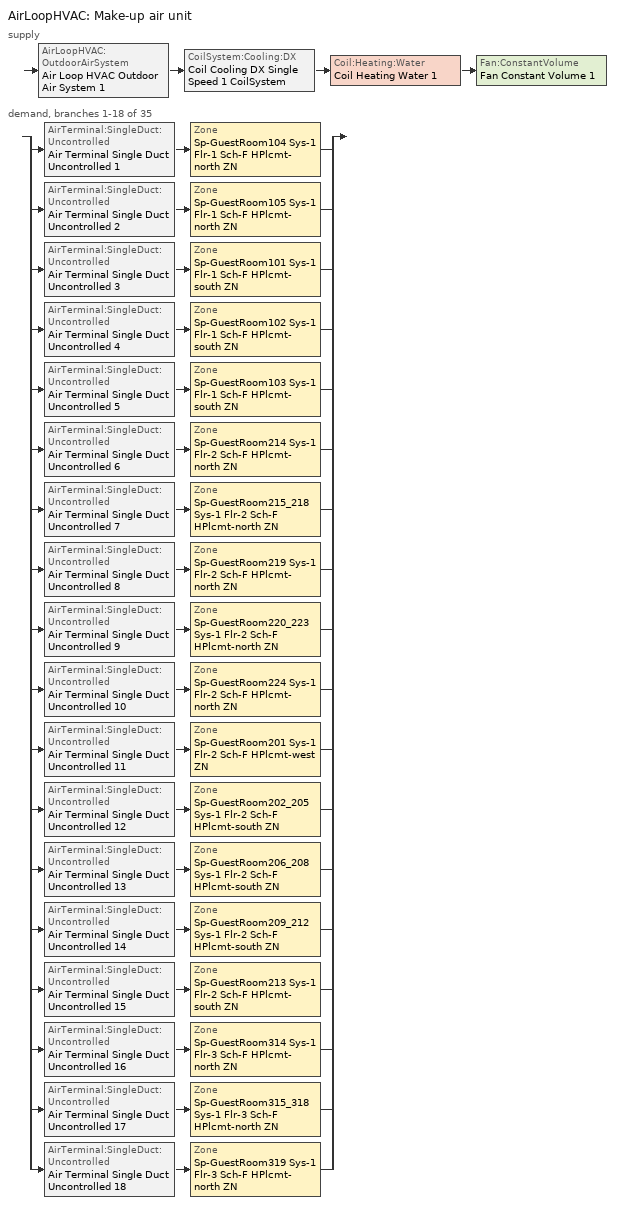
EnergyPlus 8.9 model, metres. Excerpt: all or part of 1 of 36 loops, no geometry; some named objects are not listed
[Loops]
AirLoopHVAC 'Make-up air unit'
 supply: AirLoopHVAC:OutdoorAirSystem 'Air Loop HVAC Outdoor Air System 1' > CoilSystem:Cooling:DX 'Coil Cooling DX Single Speed 1 CoilSystem' > Coil:Heating:Water 'Coil Heating Water 1' > Fan:ConstantVolume 'Fan Constant Volume 1'
 demand, branches 1-18 of 35: split
  | AirTerminal:SingleDuct:Uncontrolled 'Air Terminal Single Duct Uncontrolled 1' > Zone 'Sp-GuestRoom104 Sys-1 Flr-1 Sch-F HPlcmt-north ZN'
  | AirTerminal:SingleDuct:Uncontrolled 'Air Terminal Single Duct Uncontrolled 2' > Zone 'Sp-GuestRoom105 Sys-1 Flr-1 Sch-F HPlcmt-north ZN'
  | AirTerminal:SingleDuct:Uncontrolled 'Air Terminal Single Duct Uncontrolled 3' > Zone 'Sp-GuestRoom101 Sys-1 Flr-1 Sch-F HPlcmt-south ZN'
  | AirTerminal:SingleDuct:Uncontrolled 'Air Terminal Single Duct Uncontrolled 4' > Zone 'Sp-GuestRoom102 Sys-1 Flr-1 Sch-F HPlcmt-south ZN'
  | AirTerminal:SingleDuct:Uncontrolled 'Air Terminal Single Duct Uncontrolled 5' > Zone 'Sp-GuestRoom103 Sys-1 Flr-1 Sch-F HPlcmt-south ZN'
  | AirTerminal:SingleDuct:Uncontrolled 'Air Terminal Single Duct Uncontrolled 6' > Zone 'Sp-GuestRoom214 Sys-1 Flr-2 Sch-F HPlcmt-north ZN'
  | AirTerminal:SingleDuct:Uncontrolled 'Air Terminal Single Duct Uncontrolled 7' > Zone 'Sp-GuestRoom215_218 Sys-1 Flr-2 Sch-F HPlcmt-north ZN'
  | AirTerminal:SingleDuct:Uncontrolled 'Air Terminal Single Duct Uncontrolled 8' > Zone 'Sp-GuestRoom219 Sys-1 Flr-2 Sch-F HPlcmt-north ZN'
  | AirTerminal:SingleDuct:Uncontrolled 'Air Terminal Single Duct Uncontrolled 9' > Zone 'Sp-GuestRoom220_223 Sys-1 Flr-2 Sch-F HPlcmt-north ZN'
  | AirTerminal:SingleDuct:Uncontrolled 'Air Terminal Single Duct Uncontrolled 10' > Zone 'Sp-GuestRoom224 Sys-1 Flr-2 Sch-F HPlcmt-north ZN'
  | AirTerminal:SingleDuct:Uncontrolled 'Air Terminal Single Duct Uncontrolled 11' > Zone 'Sp-GuestRoom201 Sys-1 Flr-2 Sch-F HPlcmt-west ZN'
  | AirTerminal:SingleDuct:Uncontrolled 'Air Terminal Single Duct Uncontrolled 12' > Zone 'Sp-GuestRoom202_205 Sys-1 Flr-2 Sch-F HPlcmt-south ZN'
  | AirTerminal:SingleDuct:Uncontrolled 'Air Terminal Single Duct Uncontrolled 13' > Zone 'Sp-GuestRoom206_208 Sys-1 Flr-2 Sch-F HPlcmt-south ZN'
  | AirTerminal:SingleDuct:Uncontrolled 'Air Terminal Single Duct Uncontrolled 14' > Zone 'Sp-GuestRoom209_212 Sys-1 Flr-2 Sch-F HPlcmt-south ZN'
  | AirTerminal:SingleDuct:Uncontrolled 'Air Terminal Single Duct Uncontrolled 15' > Zone 'Sp-GuestRoom213 Sys-1 Flr-2 Sch-F HPlcmt-south ZN'
  | AirTerminal:SingleDuct:Uncontrolled 'Air Terminal Single Duct Uncontrolled 16' > Zone 'Sp-GuestRoom314 Sys-1 Flr-3 Sch-F HPlcmt-north ZN'
  | AirTerminal:SingleDuct:Uncontrolled 'Air Terminal Single Duct Uncontrolled 17' > Zone 'Sp-GuestRoom315_318 Sys-1 Flr-3 Sch-F HPlcmt-north ZN'
  | AirTerminal:SingleDuct:Uncontrolled 'Air Terminal Single Duct Uncontrolled 18' > Zone 'Sp-GuestRoom319 Sys-1 Flr-3 Sch-F HPlcmt-north ZN'
[ZoneControl:Thermostat] Control Object Type 1=ThermostatSetpoint:DualSetpoint
Name | Zone or ZoneList | Control Type Schedule | Control Name 1
Sp-GuestRoom101 Sys-1 Flr-1 Sch-F HPlcmt-south ZN Thermostat | Sp-GuestRoom101 Sys-1 Flr-1 Sch-F HPlcmt-south ZN | Sp-GuestRoom101 Sys-1 Flr-1 Sch-F HPlcmt-south ZN Thermostat Schedule | Space Function Guest room Thermostat 38
Sp-GuestRoom102 Sys-1 Flr-1 Sch-F HPlcmt-south ZN Thermostat | Sp-GuestRoom102 Sys-1 Flr-1 Sch-F HPlcmt-south ZN | Sp-GuestRoom102 Sys-1 Flr-1 Sch-F HPlcmt-south ZN Thermostat Schedule | Space Function Guest room Thermostat 39
Sp-GuestRoom103 Sys-1 Flr-1 Sch-F HPlcmt-south ZN Thermostat | Sp-GuestRoom103 Sys-1 Flr-1 Sch-F HPlcmt-south ZN | Sp-GuestRoom103 Sys-1 Flr-1 Sch-F HPlcmt-south ZN Thermostat Schedule | Space Function Guest room Thermostat 40
Sp-GuestRoom104 Sys-1 Flr-1 Sch-F HPlcmt-north ZN Thermostat | Sp-GuestRoom104 Sys-1 Flr-1 Sch-F HPlcmt-north ZN | Sp-GuestRoom104 Sys-1 Flr-1 Sch-F HPlcmt-north ZN Thermostat Schedule | Space Function Guest room Thermostat 36
Sp-GuestRoom105 Sys-1 Flr-1 Sch-F HPlcmt-north ZN Thermostat | Sp-GuestRoom105 Sys-1 Flr-1 Sch-F HPlcmt-north ZN | Sp-GuestRoom105 Sys-1 Flr-1 Sch-F HPlcmt-north ZN Thermostat Schedule | Space Function Guest room Thermostat 37
Sp-GuestRoom201 Sys-1 Flr-2 Sch-F HPlcmt-west ZN Thermostat | Sp-GuestRoom201 Sys-1 Flr-2 Sch-F HPlcmt-west ZN | Sp-GuestRoom201 Sys-1 Flr-2 Sch-F HPlcmt-west ZN Thermostat Schedule | Space Function Guest room Thermostat 46
Sp-GuestRoom202_205 Sys-1 Flr-2 Sch-F HPlcmt-south ZN Thermostat | Sp-GuestRoom202_205 Sys-1 Flr-2 Sch-F HPlcmt-south ZN | Sp-GuestRoom202_205 Sys-1 Flr-2 Sch-F HPlcmt-south ZN Thermostat Schedule | Space Function Guest room Thermostat 47
Sp-GuestRoom206_208 Sys-1 Flr-2 Sch-F HPlcmt-south ZN Thermostat | Sp-GuestRoom206_208 Sys-1 Flr-2 Sch-F HPlcmt-south ZN | Sp-GuestRoom206_208 Sys-1 Flr-2 Sch-F HPlcmt-south ZN Thermostat Schedule | Space Function Guest room Thermostat 48
Sp-GuestRoom209_212 Sys-1 Flr-2 Sch-F HPlcmt-south ZN Thermostat | Sp-GuestRoom209_212 Sys-1 Flr-2 Sch-F HPlcmt-south ZN | Sp-GuestRoom209_212 Sys-1 Flr-2 Sch-F HPlcmt-south ZN Thermostat Schedule | Space Function Guest room Thermostat 49
Sp-GuestRoom213 Sys-1 Flr-2 Sch-F HPlcmt-south ZN Thermostat | Sp-GuestRoom213 Sys-1 Flr-2 Sch-F HPlcmt-south ZN | Sp-GuestRoom213 Sys-1 Flr-2 Sch-F HPlcmt-south ZN Thermostat Schedule | Space Function Guest room Thermostat 50
Sp-GuestRoom214 Sys-1 Flr-2 Sch-F HPlcmt-north ZN Thermostat | Sp-GuestRoom214 Sys-1 Flr-2 Sch-F HPlcmt-north ZN | Sp-GuestRoom214 Sys-1 Flr-2 Sch-F HPlcmt-north ZN Thermostat Schedule | Space Function Guest room Thermostat 41
Sp-GuestRoom215_218 Sys-1 Flr-2 Sch-F HPlcmt-north ZN Thermostat | Sp-GuestRoom215_218 Sys-1 Flr-2 Sch-F HPlcmt-north ZN | Sp-GuestRoom215_218 Sys-1 Flr-2 Sch-F HPlcmt-north ZN Thermostat Schedule | Space Function Guest room Thermostat 42
Sp-GuestRoom219 Sys-1 Flr-2 Sch-F HPlcmt-north ZN Thermostat | Sp-GuestRoom219 Sys-1 Flr-2 Sch-F HPlcmt-north ZN | Sp-GuestRoom219 Sys-1 Flr-2 Sch-F HPlcmt-north ZN Thermostat Schedule | Space Function Guest room Thermostat 43
Sp-GuestRoom220_223 Sys-1 Flr-2 Sch-F HPlcmt-north ZN Thermostat | Sp-GuestRoom220_223 Sys-1 Flr-2 Sch-F HPlcmt-north ZN | Sp-GuestRoom220_223 Sys-1 Flr-2 Sch-F HPlcmt-north ZN Thermostat Schedule | Space Function Guest room Thermostat 44
Sp-GuestRoom224 Sys-1 Flr-2 Sch-F HPlcmt-north ZN Thermostat | Sp-GuestRoom224 Sys-1 Flr-2 Sch-F HPlcmt-north ZN | Sp-GuestRoom224 Sys-1 Flr-2 Sch-F HPlcmt-north ZN Thermostat Schedule | Space Function Guest room Thermostat 45
Sp-GuestRoom314 Sys-1 Flr-3 Sch-F HPlcmt-north ZN Thermostat | Sp-GuestRoom314 Sys-1 Flr-3 Sch-F HPlcmt-north ZN | Sp-GuestRoom314 Sys-1 Flr-3 Sch-F HPlcmt-north ZN Thermostat Schedule | Space Function Guest room Thermostat 51
Sp-GuestRoom315_318 Sys-1 Flr-3 Sch-F HPlcmt-north ZN Thermostat | Sp-GuestRoom315_318 Sys-1 Flr-3 Sch-F HPlcmt-north ZN | Sp-GuestRoom315_318 Sys-1 Flr-3 Sch-F HPlcmt-north ZN Thermostat Schedule | Space Function Guest room Thermostat 52
Sp-GuestRoom319 Sys-1 Flr-3 Sch-F HPlcmt-north ZN Thermostat | Sp-GuestRoom319 Sys-1 Flr-3 Sch-F HPlcmt-north ZN | Sp-GuestRoom319 Sys-1 Flr-3 Sch-F HPlcmt-north ZN Thermostat Schedule | Space Function Guest room Thermostat 53
[ThermostatSetpoint:DualSetpoint] Heating Setpoint Temperature Schedule=NECB-F-Thermostat Setpoint-Heating; Cooling Setpoint Temperature Schedule=NECB-F-Thermostat Setpoint-Cooling
Space Function Guest room Thermostat 38; Space Function Guest room Thermostat 39; Space Function Guest room Thermostat 40; Space Function Guest room Thermostat 36; Space Function Guest room Thermostat 37; Space Function Guest room Thermostat 46; Space Function Guest room Thermostat 47; Space Function Guest room Thermostat 48; Space Function Guest room Thermostat 49; Space Function Guest room Thermostat 50; Space Function Guest room Thermostat 41; Space Function Guest room Thermostat 42; Space Function Guest room Thermostat 43; Space Function Guest room Thermostat 44; Space Function Guest room Thermostat 45; Space Function Guest room Thermostat 51; Space Function Guest room Thermostat 52; Space Function Guest room Thermostat 53
[AirTerminal:SingleDuct:Uncontrolled] Availability Schedule=Always On Discrete; Maximum Air Flow Rate {m3/s}=AutoSize
Air Terminal Single Duct Uncontrolled 3; Air Terminal Single Duct Uncontrolled 4; Air Terminal Single Duct Uncontrolled 5; Air Terminal Single Duct Uncontrolled 1; Air Terminal Single Duct Uncontrolled 2; Air Terminal Single Duct Uncontrolled 11; Air Terminal Single Duct Uncontrolled 12; Air Terminal Single Duct Uncontrolled 13; Air Terminal Single Duct Uncontrolled 14; Air Terminal Single Duct Uncontrolled 15; Air Terminal Single Duct Uncontrolled 6; Air Terminal Single Duct Uncontrolled 7; Air Terminal Single Duct Uncontrolled 8; Air Terminal Single Duct Uncontrolled 9; Air Terminal Single Duct Uncontrolled 10; Air Terminal Single Duct Uncontrolled 16; Air Terminal Single Duct Uncontrolled 17; Air Terminal Single Duct Uncontrolled 18
[Zone equipment]
Sp-GuestRoom101 Sys-1 Flr-1 Sch-F HPlcmt-south ZN: Sp-GuestRoom101 Sys-1 Flr-1 Sch-F HPlcmt-south ZN PTAC, Zone HVAC Baseboard Convective Water 3, Air Terminal Single Duct Uncontrolled 3
Sp-GuestRoom102 Sys-1 Flr-1 Sch-F HPlcmt-south ZN: Sp-GuestRoom102 Sys-1 Flr-1 Sch-F HPlcmt-south ZN PTAC, Zone HVAC Baseboard Convective Water 4, Air Terminal Single Duct Uncontrolled 4
Sp-GuestRoom103 Sys-1 Flr-1 Sch-F HPlcmt-south ZN: Sp-GuestRoom103 Sys-1 Flr-1 Sch-F HPlcmt-south ZN PTAC, Zone HVAC Baseboard Convective Water 5, Air Terminal Single Duct Uncontrolled 5
Sp-GuestRoom104 Sys-1 Flr-1 Sch-F HPlcmt-north ZN: Sp-GuestRoom104 Sys-1 Flr-1 Sch-F HPlcmt-north ZN PTAC, Zone HVAC Baseboard Convective Water 1, Air Terminal Single Duct Uncontrolled 1
Sp-GuestRoom105 Sys-1 Flr-1 Sch-F HPlcmt-north ZN: Sp-GuestRoom105 Sys-1 Flr-1 Sch-F HPlcmt-north ZN PTAC, Zone HVAC Baseboard Convective Water 2, Air Terminal Single Duct Uncontrolled 2
Sp-GuestRoom201 Sys-1 Flr-2 Sch-F HPlcmt-west ZN: Sp-GuestRoom201 Sys-1 Flr-2 Sch-F HPlcmt-west ZN PTAC, Zone HVAC Baseboard Convective Water 11, Air Terminal Single Duct Uncontrolled 11
Sp-GuestRoom202_205 Sys-1 Flr-2 Sch-F HPlcmt-south ZN: Sp-GuestRoom202_205 Sys-1 Flr-2 Sch-F HPlcmt-south ZN PTAC, Zone HVAC Baseboard Convective Water 12, Air Terminal Single Duct Uncontrolled 12
Sp-GuestRoom206_208 Sys-1 Flr-2 Sch-F HPlcmt-south ZN: Sp-GuestRoom206_208 Sys-1 Flr-2 Sch-F HPlcmt-south ZN PTAC, Zone HVAC Baseboard Convective Water 13, Air Terminal Single Duct Uncontrolled 13
Sp-GuestRoom209_212 Sys-1 Flr-2 Sch-F HPlcmt-south ZN: Sp-GuestRoom209_212 Sys-1 Flr-2 Sch-F HPlcmt-south ZN PTAC, Zone HVAC Baseboard Convective Water 14, Air Terminal Single Duct Uncontrolled 14
Sp-GuestRoom213 Sys-1 Flr-2 Sch-F HPlcmt-south ZN: Sp-GuestRoom213 Sys-1 Flr-2 Sch-F HPlcmt-south ZN PTAC, Zone HVAC Baseboard Convective Water 15, Air Terminal Single Duct Uncontrolled 15
Sp-GuestRoom214 Sys-1 Flr-2 Sch-F HPlcmt-north ZN: Sp-GuestRoom214 Sys-1 Flr-2 Sch-F HPlcmt-north ZN PTAC, Zone HVAC Baseboard Convective Water 6, Air Terminal Single Duct Uncontrolled 6
Sp-GuestRoom215_218 Sys-1 Flr-2 Sch-F HPlcmt-north ZN: Sp-GuestRoom215_218 Sys-1 Flr-2 Sch-F HPlcmt-north ZN PTAC, Zone HVAC Baseboard Convective Water 7, Air Terminal Single Duct Uncontrolled 7
Sp-GuestRoom219 Sys-1 Flr-2 Sch-F HPlcmt-north ZN: Sp-GuestRoom219 Sys-1 Flr-2 Sch-F HPlcmt-north ZN PTAC, Zone HVAC Baseboard Convective Water 8, Air Terminal Single Duct Uncontrolled 8
Sp-GuestRoom220_223 Sys-1 Flr-2 Sch-F HPlcmt-north ZN: Sp-GuestRoom220_223 Sys-1 Flr-2 Sch-F HPlcmt-north ZN PTAC, Zone HVAC Baseboard Convective Water 9, Air Terminal Single Duct Uncontrolled 9
Sp-GuestRoom224 Sys-1 Flr-2 Sch-F HPlcmt-north ZN: Sp-GuestRoom224 Sys-1 Flr-2 Sch-F HPlcmt-north ZN PTAC, Zone HVAC Baseboard Convective Water 10, Air Terminal Single Duct Uncontrolled 10
Sp-GuestRoom314 Sys-1 Flr-3 Sch-F HPlcmt-north ZN: Sp-GuestRoom314 Sys-1 Flr-3 Sch-F HPlcmt-north ZN PTAC, Zone HVAC Baseboard Convective Water 16, Air Terminal Single Duct Uncontrolled 16
Sp-GuestRoom315_318 Sys-1 Flr-3 Sch-F HPlcmt-north ZN: Sp-GuestRoom315_318 Sys-1 Flr-3 Sch-F HPlcmt-north ZN PTAC, Zone HVAC Baseboard Convective Water 17, Air Terminal Single Duct Uncontrolled 17
Sp-GuestRoom319 Sys-1 Flr-3 Sch-F HPlcmt-north ZN: Sp-GuestRoom319 Sys-1 Flr-3 Sch-F HPlcmt-north ZN PTAC, Zone HVAC Baseboard Convective Water 18, Air Terminal Single Duct Uncontrolled 18
[Sizing:Zone] Zone Cooling Design Supply Air Temperature Input Method=SupplyAirTemperature; Zone Cooling Design Supply Air Temperature {C}=13; Zone Cooling Design Supply Air Temperature Difference {deltaC}=11.11; Zone Heating Design Supply Air Temperature Input Method=SupplyAirTemperature; Zone Heating Design Supply Air Temperature {C}=43; Zone Heating Design Supply Air Temperature Difference {deltaC}=11.11; Zone Cooling Design Supply Air Humidity Ratio {kgWater/kgDryAir}=0.0085; Zone Heating Design Supply Air Humidity Ratio {kgWater/kgDryAir}=0.008; Design Specification Outdoor Air Object=Space Function Guest room Ventilation; Zone Heating Sizing Factor=1.3; Zone Cooling Sizing Factor=1.1; Cooling Design Air Flow Method=DesignDay; Cooling Design Air Flow Rate {m3/s}=0; Cooling Minimum Air Flow per Zone Floor Area {m3/s-m2}=0.000762; Cooling Minimum Air Flow {m3/s}=0; Cooling Minimum Air Flow Fraction=0; Heating Design Air Flow Method=DesignDay; Heating Design Air Flow Rate {m3/s}=0; Heating Maximum Air Flow per Zone Floor Area {m3/s-m2}=0.002032; Heating Maximum Air Flow {m3/s}=0.141576; Heating Maximum Air Flow Fraction=0.3; Account for Dedicated Outdoor Air System=No
Name | Design Specification Zone Air Distribution Object
Sp-GuestRoom101 Sys-1 Flr-1 Sch-F HPlcmt-south ZN | Sp-GuestRoom101 Sys-1 Flr-1 Sch-F HPlcmt-south ZN Design Spec Zone Air Dist
Sp-GuestRoom102 Sys-1 Flr-1 Sch-F HPlcmt-south ZN | Sp-GuestRoom102 Sys-1 Flr-1 Sch-F HPlcmt-south ZN Design Spec Zone Air Dist
Sp-GuestRoom103 Sys-1 Flr-1 Sch-F HPlcmt-south ZN | Sp-GuestRoom103 Sys-1 Flr-1 Sch-F HPlcmt-south ZN Design Spec Zone Air Dist
Sp-GuestRoom104 Sys-1 Flr-1 Sch-F HPlcmt-north ZN | Sp-GuestRoom104 Sys-1 Flr-1 Sch-F HPlcmt-north ZN Design Spec Zone Air Dist
Sp-GuestRoom105 Sys-1 Flr-1 Sch-F HPlcmt-north ZN | Sp-GuestRoom105 Sys-1 Flr-1 Sch-F HPlcmt-north ZN Design Spec Zone Air Dist
Sp-GuestRoom201 Sys-1 Flr-2 Sch-F HPlcmt-west ZN | Sp-GuestRoom201 Sys-1 Flr-2 Sch-F HPlcmt-west ZN Design Spec Zone Air Dist
Sp-GuestRoom202_205 Sys-1 Flr-2 Sch-F HPlcmt-south ZN | Sp-GuestRoom202_205 Sys-1 Flr-2 Sch-F HPlcmt-south ZN Design Spec Zone Air Dist
Sp-GuestRoom206_208 Sys-1 Flr-2 Sch-F HPlcmt-south ZN | Sp-GuestRoom206_208 Sys-1 Flr-2 Sch-F HPlcmt-south ZN Design Spec Zone Air Dist
Sp-GuestRoom209_212 Sys-1 Flr-2 Sch-F HPlcmt-south ZN | Sp-GuestRoom209_212 Sys-1 Flr-2 Sch-F HPlcmt-south ZN Design Spec Zone Air Dist
Sp-GuestRoom213 Sys-1 Flr-2 Sch-F HPlcmt-south ZN | Sp-GuestRoom213 Sys-1 Flr-2 Sch-F HPlcmt-south ZN Design Spec Zone Air Dist
Sp-GuestRoom214 Sys-1 Flr-2 Sch-F HPlcmt-north ZN | Sp-GuestRoom214 Sys-1 Flr-2 Sch-F HPlcmt-north ZN Design Spec Zone Air Dist
Sp-GuestRoom215_218 Sys-1 Flr-2 Sch-F HPlcmt-north ZN | Sp-GuestRoom215_218 Sys-1 Flr-2 Sch-F HPlcmt-north ZN Design Spec Zone Air Dist
Sp-GuestRoom219 Sys-1 Flr-2 Sch-F HPlcmt-north ZN | Sp-GuestRoom219 Sys-1 Flr-2 Sch-F HPlcmt-north ZN Design Spec Zone Air Dist
Sp-GuestRoom220_223 Sys-1 Flr-2 Sch-F HPlcmt-north ZN | Sp-GuestRoom220_223 Sys-1 Flr-2 Sch-F HPlcmt-north ZN Design Spec Zone Air Dist
Sp-GuestRoom224 Sys-1 Flr-2 Sch-F HPlcmt-north ZN | Sp-GuestRoom224 Sys-1 Flr-2 Sch-F HPlcmt-north ZN Design Spec Zone Air Dist
Sp-GuestRoom314 Sys-1 Flr-3 Sch-F HPlcmt-north ZN | Sp-GuestRoom314 Sys-1 Flr-3 Sch-F HPlcmt-north ZN Design Spec Zone Air Dist
Sp-GuestRoom315_318 Sys-1 Flr-3 Sch-F HPlcmt-north ZN | Sp-GuestRoom315_318 Sys-1 Flr-3 Sch-F HPlcmt-north ZN Design Spec Zone Air Dist
Sp-GuestRoom319 Sys-1 Flr-3 Sch-F HPlcmt-north ZN | Sp-GuestRoom319 Sys-1 Flr-3 Sch-F HPlcmt-north ZN Design Spec Zone Air Dist
[DesignSpecification:ZoneAirDistribution] Zone Air Distribution Effectiveness in Cooling Mode=1; Zone Air Distribution Effectiveness in Heating Mode=1
Sp-GuestRoom101 Sys-1 Flr-1 Sch-F HPlcmt-south ZN Design Spec Zone Air Dist; Sp-GuestRoom102 Sys-1 Flr-1 Sch-F HPlcmt-south ZN Design Spec Zone Air Dist; Sp-GuestRoom103 Sys-1 Flr-1 Sch-F HPlcmt-south ZN Design Spec Zone Air Dist; Sp-GuestRoom104 Sys-1 Flr-1 Sch-F HPlcmt-north ZN Design Spec Zone Air Dist; Sp-GuestRoom105 Sys-1 Flr-1 Sch-F HPlcmt-north ZN Design Spec Zone Air Dist; Sp-GuestRoom201 Sys-1 Flr-2 Sch-F HPlcmt-west ZN Design Spec Zone Air Dist; Sp-GuestRoom202_205 Sys-1 Flr-2 Sch-F HPlcmt-south ZN Design Spec Zone Air Dist; Sp-GuestRoom206_208 Sys-1 Flr-2 Sch-F HPlcmt-south ZN Design Spec Zone Air Dist; Sp-GuestRoom209_212 Sys-1 Flr-2 Sch-F HPlcmt-south ZN Design Spec Zone Air Dist; Sp-GuestRoom213 Sys-1 Flr-2 Sch-F HPlcmt-south ZN Design Spec Zone Air Dist; Sp-GuestRoom214 Sys-1 Flr-2 Sch-F HPlcmt-north ZN Design Spec Zone Air Dist; Sp-GuestRoom215_218 Sys-1 Flr-2 Sch-F HPlcmt-north ZN Design Spec Zone Air Dist; Sp-GuestRoom219 Sys-1 Flr-2 Sch-F HPlcmt-north ZN Design Spec Zone Air Dist; Sp-GuestRoom220_223 Sys-1 Flr-2 Sch-F HPlcmt-north ZN Design Spec Zone Air Dist; Sp-GuestRoom224 Sys-1 Flr-2 Sch-F HPlcmt-north ZN Design Spec Zone Air Dist; Sp-GuestRoom301 Sys-1 Flr-3 Sch-F HPlcmt-west ZN Design Spec Zone Air Dist; Sp-GuestRoom302_305 Sys-1 Flr-3 Sch-F HPlcmt-south ZN Design Spec Zone Air Dist; Sp-GuestRoom306_308 Sys-1 Flr-3 Sch-F HPlcmt-south ZN Design Spec Zone Air Dist; Sp-GuestRoom309_312 Sys-1 Flr-3 Sch-F HPlcmt-south ZN Design Spec Zone Air Dist; Sp-GuestRoom313 Sys-1 Flr-3 Sch-F HPlcmt-south ZN Design Spec Zone Air Dist; Sp-GuestRoom314 Sys-1 Flr-3 Sch-F HPlcmt-north ZN Design Spec Zone Air Dist; Sp-GuestRoom315_318 Sys-1 Flr-3 Sch-F HPlcmt-north ZN Design Spec Zone Air Dist; Sp-GuestRoom319 Sys-1 Flr-3 Sch-F HPlcmt-north ZN Design Spec Zone Air Dist; Sp-GuestRoom320_323 Sys-1 Flr-3 Sch-F HPlcmt-north ZN Design Spec Zone Air Dist; Sp-GuestRoom324 Sys-1 Flr-3 Sch-F HPlcmt-north ZN Design Spec Zone Air Dist; Sp-GuestRoom401 Sys-1 Flr-4 Sch-F HPlcmt-west ZN Design Spec Zone Air Dist; Sp-GuestRoom402_405 Sys-1 Flr-4 Sch-F HPlcmt-south ZN Design Spec Zone Air Dist; Sp-GuestRoom406_408 Sys-1 Flr-4 Sch-F HPlcmt-south ZN Design Spec Zone Air Dist; Sp-GuestRoom409_412 Sys-1 Flr-4 Sch-F HPlcmt-south ZN Design Spec Zone Air Dist; Sp-GuestRoom413 Sys-1 Flr-4 Sch-F HPlcmt-south ZN Design Spec Zone Air Dist; Sp-GuestRoom414 Sys-1 Flr-4 Sch-F HPlcmt-north ZN Design Spec Zone Air Dist; Sp-GuestRoom415_418 Sys-1 Flr-4 Sch-F HPlcmt-north ZN Design Spec Zone Air Dist; Sp-GuestRoom419 Sys-1 Flr-4 Sch-F HPlcmt-north ZN Design Spec Zone Air Dist; Sp-GuestRoom420_423 Sys-1 Flr-4 Sch-F HPlcmt-north ZN Design Spec Zone Air Dist; Sp-GuestRoom424 Sys-1 Flr-4 Sch-F HPlcmt-north ZN Design Spec Zone Air Dist
[Controller:MechanicalVentilation]
Controller Mechanical Ventilation 1: Availability Schedule=Always On Discrete; Demand Controlled Ventilation=No; System Outdoor Air Method=ZoneSum; Zone Name 1=Sp-GuestRoom101 Sys-1 Flr-1 Sch-F HPlcmt-south ZN; Design Specification Outdoor Air Object Name 1=Space Function Guest room Ventilation; Design Specification Zone Air Distribution Object Name 1=Sp-GuestRoom101 Sys-1 Flr-1 Sch-F HPlcmt-south ZN Design Spec Zone Air Dist; Zone Name 2=Sp-GuestRoom102 Sys-1 Flr-1 Sch-F HPlcmt-south ZN; Design Specification Outdoor Air Object Name 2=Space Function Guest room Ventilation; Design Specification Zone Air Distribution Object Name 2=Sp-GuestRoom102 Sys-1 Flr-1 Sch-F HPlcmt-south ZN Design Spec Zone Air Dist; Zone Name 3=Sp-GuestRoom103 Sys-1 Flr-1 Sch-F HPlcmt-south ZN; Design Specification Outdoor Air Object Name 3=Space Function Guest room Ventilation; Design Specification Zone Air Distribution Object Name 3=Sp-GuestRoom103 Sys-1 Flr-1 Sch-F HPlcmt-south ZN Design Spec Zone Air Dist; Zone Name 4=Sp-GuestRoom104 Sys-1 Flr-1 Sch-F HPlcmt-north ZN; Design Specification Outdoor Air Object Name 4=Space Function Guest room Ventilation; Design Specification Zone Air Distribution Object Name 4=Sp-GuestRoom104 Sys-1 Flr-1 Sch-F HPlcmt-north ZN Design Spec Zone Air Dist; Zone Name 5=Sp-GuestRoom105 Sys-1 Flr-1 Sch-F HPlcmt-north ZN; Design Specification Outdoor Air Object Name 5=Space Function Guest room Ventilation; Design Specification Zone Air Distribution Object Name 5=Sp-GuestRoom105 Sys-1 Flr-1 Sch-F HPlcmt-north ZN Design Spec Zone Air Dist; Zone Name 6=Sp-GuestRoom201 Sys-1 Flr-2 Sch-F HPlcmt-west ZN; Design Specification Outdoor Air Object Name 6=Space Function Guest room Ventilation; Design Specification Zone Air Distribution Object Name 6=Sp-GuestRoom201 Sys-1 Flr-2 Sch-F HPlcmt-west ZN Design Spec Zone Air Dist; Zone Name 7=Sp-GuestRoom202_205 Sys-1 Flr-2 Sch-F HPlcmt-south ZN; Design Specification Outdoor Air Object Name 7=Space Function Guest room Ventilation; Design Specification Zone Air Distribution Object Name 7=Sp-GuestRoom202_205 Sys-1 Flr-2 Sch-F HPlcmt-south ZN Design Spec Zone Air Dist; Zone Name 8=Sp-GuestRoom206_208 Sys-1 Flr-2 Sch-F HPlcmt-south ZN; Design Specification Outdoor Air Object Name 8=Space Function Guest room Ventilation; Design Specification Zone Air Distribution Object Name 8=Sp-GuestRoom206_208 Sys-1 Flr-2 Sch-F HPlcmt-south ZN Design Spec Zone Air Dist; Zone Name 9=Sp-GuestRoom209_212 Sys-1 Flr-2 Sch-F HPlcmt-south ZN; Design Specification Outdoor Air Object Name 9=Space Function Guest room Ventilation; Design Specification Zone Air Distribution Object Name 9=Sp-GuestRoom209_212 Sys-1 Flr-2 Sch-F HPlcmt-south ZN Design Spec Zone Air Dist; Zone Name 10=Sp-GuestRoom213 Sys-1 Flr-2 Sch-F HPlcmt-south ZN; Design Specification Outdoor Air Object Name 10=Space Function Guest room Ventilation; Design Specification Zone Air Distribution Object Name 10=Sp-GuestRoom213 Sys-1 Flr-2 Sch-F HPlcmt-south ZN Design Spec Zone Air Dist; Zone Name 11=Sp-GuestRoom214 Sys-1 Flr-2 Sch-F HPlcmt-north ZN; Design Specification Outdoor Air Object Name 11=Space Function Guest room Ventilation; Design Specification Zone Air Distribution Object Name 11=Sp-GuestRoom214 Sys-1 Flr-2 Sch-F HPlcmt-north ZN Design Spec Zone Air Dist; Zone Name 12=Sp-GuestRoom215_218 Sys-1 Flr-2 Sch-F HPlcmt-north ZN; Design Specification Outdoor Air Object Name 12=Space Function Guest room Ventilation; Design Specification Zone Air Distribution Object Name 12=Sp-GuestRoom215_218 Sys-1 Flr-2 Sch-F HPlcmt-north ZN Design Spec Zone Air Dist; Zone Name 13=Sp-GuestRoom219 Sys-1 Flr-2 Sch-F HPlcmt-north ZN; Design Specification Outdoor Air Object Name 13=Space Function Guest room Ventilation; Design Specification Zone Air Distribution Object Name 13=Sp-GuestRoom219 Sys-1 Flr-2 Sch-F HPlcmt-north ZN Design Spec Zone Air Dist; Zone Name 14=Sp-GuestRoom220_223 Sys-1 Flr-2 Sch-F HPlcmt-north ZN; Design Specification Outdoor Air Object Name 14=Space Function Guest room Ventilation; Design Specification Zone Air Distribution Object Name 14=Sp-GuestRoom220_223 Sys-1 Flr-2 Sch-F HPlcmt-north ZN Design Spec Zone Air Dist; Zone Name 15=Sp-GuestRoom224 Sys-1 Flr-2 Sch-F HPlcmt-north ZN; Design Specification Outdoor Air Object Name 15=Space Function Guest room Ventilation; Design Specification Zone Air Distribution Object Name 15=Sp-GuestRoom224 Sys-1 Flr-2 Sch-F HPlcmt-north ZN Design Spec Zone Air Dist; Zone Name 16=Sp-GuestRoom301 Sys-1 Flr-3 Sch-F HPlcmt-west ZN; Design Specification Outdoor Air Object Name 16=Space Function Guest room Ventilation; Design Specification Zone Air Distribution Object Name 16=Sp-GuestRoom301 Sys-1 Flr-3 Sch-F HPlcmt-west ZN Design Spec Zone Air Dist; Zone Name 17=Sp-GuestRoom302_305 Sys-1 Flr-3 Sch-F HPlcmt-south ZN; Design Specification Outdoor Air Object Name 17=Space Function Guest room Ventilation; Design Specification Zone Air Distribution Object Name 17=Sp-GuestRoom302_305 Sys-1 Flr-3 Sch-F HPlcmt-south ZN Design Spec Zone Air Dist; Zone Name 18=Sp-GuestRoom306_308 Sys-1 Flr-3 Sch-F HPlcmt-south ZN; Design Specification Outdoor Air Object Name 18=Space Function Guest room Ventilation; Design Specification Zone Air Distribution Object Name 18=Sp-GuestRoom306_308 Sys-1 Flr-3 Sch-F HPlcmt-south ZN Design Spec Zone Air Dist; Zone Name 19=Sp-GuestRoom309_312 Sys-1 Flr-3 Sch-F HPlcmt-south ZN; Design Specification Outdoor Air Object Name 19=Space Function Guest room Ventilation; Design Specification Zone Air Distribution Object Name 19=Sp-GuestRoom309_312 Sys-1 Flr-3 Sch-F HPlcmt-south ZN Design Spec Zone Air Dist; Zone Name 20=Sp-GuestRoom313 Sys-1 Flr-3 Sch-F HPlcmt-south ZN; Design Specification Outdoor Air Object Name 20=Space Function Guest room Ventilation; Design Specification Zone Air Distribution Object Name 20=Sp-GuestRoom313 Sys-1 Flr-3 Sch-F HPlcmt-south ZN Design Spec Zone Air Dist; Zone Name 21=Sp-GuestRoom314 Sys-1 Flr-3 Sch-F HPlcmt-north ZN; Design Specification Outdoor Air Object Name 21=Space Function Guest room Ventilation; Design Specification Zone Air Distribution Object Name 21=Sp-GuestRoom314 Sys-1 Flr-3 Sch-F HPlcmt-north ZN Design Spec Zone Air Dist; Zone Name 22=Sp-GuestRoom315_318 Sys-1 Flr-3 Sch-F HPlcmt-north ZN; Design Specification Outdoor Air Object Name 22=Space Function Guest room Ventilation; Design Specification Zone Air Distribution Object Name 22=Sp-GuestRoom315_318 Sys-1 Flr-3 Sch-F HPlcmt-north ZN Design Spec Zone Air Dist; Zone Name 23=Sp-GuestRoom319 Sys-1 Flr-3 Sch-F HPlcmt-north ZN; Design Specification Outdoor Air Object Name 23=Space Function Guest room Ventilation; Design Specification Zone Air Distribution Object Name 23=Sp-GuestRoom319 Sys-1 Flr-3 Sch-F HPlcmt-north ZN Design Spec Zone Air Dist; Zone Name 24=Sp-GuestRoom320_323 Sys-1 Flr-3 Sch-F HPlcmt-north ZN; Design Specification Outdoor Air Object Name 24=Space Function Guest room Ventilation; Design Specification Zone Air Distribution Object Name 24=Sp-GuestRoom320_323 Sys-1 Flr-3 Sch-F HPlcmt-north ZN Design Spec Zone Air Dist; Zone Name 25=Sp-GuestRoom324 Sys-1 Flr-3 Sch-F HPlcmt-north ZN; Design Specification Outdoor Air Object Name 25=Space Function Guest room Ventilation; Design Specification Zone Air Distribution Object Name 25=Sp-GuestRoom324 Sys-1 Flr-3 Sch-F HPlcmt-north ZN Design Spec Zone Air Dist; Zone Name 26=Sp-GuestRoom401 Sys-1 Flr-4 Sch-F HPlcmt-west ZN; Design Specification Outdoor Air Object Name 26=Space Function Guest room Ventilation; Design Specification Zone Air Distribution Object Name 26=Sp-GuestRoom401 Sys-1 Flr-4 Sch-F HPlcmt-west ZN Design Spec Zone Air Dist; Zone Name 27=Sp-GuestRoom402_405 Sys-1 Flr-4 Sch-F HPlcmt-south ZN; Design Specification Outdoor Air Object Name 27=Space Function Guest room Ventilation; Design Specification Zone Air Distribution Object Name 27=Sp-GuestRoom402_405 Sys-1 Flr-4 Sch-F HPlcmt-south ZN Design Spec Zone Air Dist; Zone Name 28=Sp-GuestRoom406_408 Sys-1 Flr-4 Sch-F HPlcmt-south ZN; Design Specification Outdoor Air Object Name 28=Space Function Guest room Ventilation; Design Specification Zone Air Distribution Object Name 28=Sp-GuestRoom406_408 Sys-1 Flr-4 Sch-F HPlcmt-south ZN Design Spec Zone Air Dist; Zone Name 29=Sp-GuestRoom409_412 Sys-1 Flr-4 Sch-F HPlcmt-south ZN; Design Specification Outdoor Air Object Name 29=Space Function Guest room Ventilation; Design Specification Zone Air Distribution Object Name 29=Sp-GuestRoom409_412 Sys-1 Flr-4 Sch-F HPlcmt-south ZN Design Spec Zone Air Dist; Zone Name 30=Sp-GuestRoom413 Sys-1 Flr-4 Sch-F HPlcmt-south ZN; Design Specification Outdoor Air Object Name 30=Space Function Guest room Ventilation; Design Specification Zone Air Distribution Object Name 30=Sp-GuestRoom413 Sys-1 Flr-4 Sch-F HPlcmt-south ZN Design Spec Zone Air Dist; Zone Name 31=Sp-GuestRoom414 Sys-1 Flr-4 Sch-F HPlcmt-north ZN; Design Specification Outdoor Air Object Name 31=Space Function Guest room Ventilation; Design Specification Zone Air Distribution Object Name 31=Sp-GuestRoom414 Sys-1 Flr-4 Sch-F HPlcmt-north ZN Design Spec Zone Air Dist; Zone Name 32=Sp-GuestRoom415_418 Sys-1 Flr-4 Sch-F HPlcmt-north ZN; Design Specification Outdoor Air Object Name 32=Space Function Guest room Ventilation; Design Specification Zone Air Distribution Object Name 32=Sp-GuestRoom415_418 Sys-1 Flr-4 Sch-F HPlcmt-north ZN Design Spec Zone Air Dist; Zone Name 33=Sp-GuestRoom419 Sys-1 Flr-4 Sch-F HPlcmt-north ZN; Design Specification Outdoor Air Object Name 33=Space Function Guest room Ventilation; Design Specification Zone Air Distribution Object Name 33=Sp-GuestRoom419 Sys-1 Flr-4 Sch-F HPlcmt-north ZN Design Spec Zone Air Dist; Zone Name 34=Sp-GuestRoom420_423 Sys-1 Flr-4 Sch-F HPlcmt-north ZN; Design Specification Outdoor Air Object Name 34=Space Function Guest room Ventilation; Design Specification Zone Air Distribution Object Name 34=Sp-GuestRoom420_423 Sys-1 Flr-4 Sch-F HPlcmt-north ZN Design Spec Zone Air Dist; Zone Name 35=Sp-GuestRoom424 Sys-1 Flr-4 Sch-F HPlcmt-north ZN; Design Specification Outdoor Air Object Name 35=Space Function Guest room Ventilation; Design Specification Zone Air Distribution Object Name 35=Sp-GuestRoom424 Sys-1 Flr-4 Sch-F HPlcmt-north ZN Design Spec Zone Air Dist
[DesignSpecification:OutdoorAir]
Space Function Guest room Ventilation: Outdoor Air Method=Sum; Outdoor Air Flow per Person {m3/s-person}=0; Outdoor Air Flow per Zone Floor Area {m3/s-m2}=0.0005588; Outdoor Air Flow per Zone {m3/s}=0; Outdoor Air Flow Air Changes per Hour {1/hr}=0
[Coil:Heating:Water]
Coil Heating Water 1: Availability Schedule=Always On Discrete; U-Factor Times Area Value {W/K}=Autosize; Maximum Water Flow Rate {m3/s}=Autosize; Performance Input Method=UFactorTimesAreaAndDesignWaterFlowRate; Rated Capacity {W}=Autosize; Rated Inlet Water Temperature {C}=82.2; Rated Inlet Air Temperature {C}=16.6; Rated Outlet Water Temperature {C}=71.1; Rated Outlet Air Temperature {C}=32.2; Rated Ratio for Air and Water Convection=0.5
[ZoneHVAC:PackagedTerminalAirConditioner] Availability Schedule=Always On Discrete; Cooling Supply Air Flow Rate {m3/s}=Autosize; Heating Supply Air Flow Rate {m3/s}=Autosize; No Load Supply Air Flow Rate {m3/s}=Autosize; Cooling Outdoor Air Flow Rate {m3/s}=Autosize; Heating Outdoor Air Flow Rate {m3/s}=Autosize; No Load Outdoor Air Flow Rate {m3/s}=Autosize; Fan Placement=DrawThrough
Name | Supply Air Fan | Heating Coil | Cooling Coil
Sp-GuestRoom101 Sys-1 Flr-1 Sch-F HPlcmt-south ZN PTAC | Fan Constant Volume 4 | Coil Heating Electric 3 | Coil Cooling DX Single Speed 4
Sp-GuestRoom102 Sys-1 Flr-1 Sch-F HPlcmt-south ZN PTAC | Fan Constant Volume 5 | Coil Heating Electric 4 | Coil Cooling DX Single Speed 5
Sp-GuestRoom103 Sys-1 Flr-1 Sch-F HPlcmt-south ZN PTAC | Fan Constant Volume 6 | Coil Heating Electric 5 | Coil Cooling DX Single Speed 6
Sp-GuestRoom104 Sys-1 Flr-1 Sch-F HPlcmt-north ZN PTAC | Fan Constant Volume 2 | Coil Heating Electric 1 | Coil Cooling DX Single Speed 2
Sp-GuestRoom105 Sys-1 Flr-1 Sch-F HPlcmt-north ZN PTAC | Fan Constant Volume 3 | Coil Heating Electric 2 | Coil Cooling DX Single Speed 3
Sp-GuestRoom201 Sys-1 Flr-2 Sch-F HPlcmt-west ZN PTAC | Fan Constant Volume 12 | Coil Heating Electric 11 | Coil Cooling DX Single Speed 12
Sp-GuestRoom202_205 Sys-1 Flr-2 Sch-F HPlcmt-south ZN PTAC | Fan Constant Volume 13 | Coil Heating Electric 12 | Coil Cooling DX Single Speed 13
Sp-GuestRoom206_208 Sys-1 Flr-2 Sch-F HPlcmt-south ZN PTAC | Fan Constant Volume 14 | Coil Heating Electric 13 | Coil Cooling DX Single Speed 14
Sp-GuestRoom209_212 Sys-1 Flr-2 Sch-F HPlcmt-south ZN PTAC | Fan Constant Volume 15 | Coil Heating Electric 14 | Coil Cooling DX Single Speed 15
Sp-GuestRoom213 Sys-1 Flr-2 Sch-F HPlcmt-south ZN PTAC | Fan Constant Volume 16 | Coil Heating Electric 15 | Coil Cooling DX Single Speed 16
Sp-GuestRoom214 Sys-1 Flr-2 Sch-F HPlcmt-north ZN PTAC | Fan Constant Volume 7 | Coil Heating Electric 6 | Coil Cooling DX Single Speed 7
Sp-GuestRoom215_218 Sys-1 Flr-2 Sch-F HPlcmt-north ZN PTAC | Fan Constant Volume 8 | Coil Heating Electric 7 | Coil Cooling DX Single Speed 8
Sp-GuestRoom219 Sys-1 Flr-2 Sch-F HPlcmt-north ZN PTAC | Fan Constant Volume 9 | Coil Heating Electric 8 | Coil Cooling DX Single Speed 9
Sp-GuestRoom220_223 Sys-1 Flr-2 Sch-F HPlcmt-north ZN PTAC | Fan Constant Volume 10 | Coil Heating Electric 9 | Coil Cooling DX Single Speed 10
Sp-GuestRoom224 Sys-1 Flr-2 Sch-F HPlcmt-north ZN PTAC | Fan Constant Volume 11 | Coil Heating Electric 10 | Coil Cooling DX Single Speed 11
Sp-GuestRoom314 Sys-1 Flr-3 Sch-F HPlcmt-north ZN PTAC | Fan Constant Volume 17 | Coil Heating Electric 16 | Coil Cooling DX Single Speed 17
Sp-GuestRoom315_318 Sys-1 Flr-3 Sch-F HPlcmt-north ZN PTAC | Fan Constant Volume 18 | Coil Heating Electric 17 | Coil Cooling DX Single Speed 18
Sp-GuestRoom319 Sys-1 Flr-3 Sch-F HPlcmt-north ZN PTAC | Fan Constant Volume 19 | Coil Heating Electric 18 | Coil Cooling DX Single Speed 19
[Fan:ConstantVolume] Availability Schedule=Always On Discrete; Fan Total Efficiency=0.7; Maximum Flow Rate {m3/s}=AutoSize; Motor Efficiency=0.9; Motor In Airstream Fraction=1
Name | Pressure Rise {Pa}
Fan Constant Volume 4; Fan Constant Volume 5; Fan Constant Volume 6; Fan Constant Volume 2; Fan Constant Volume 3; Fan Constant Volume 12; Fan Constant Volume 13; Fan Constant Volume 14; Fan Constant Volume 15; Fan Constant Volume 16; Fan Constant Volume 7; Fan Constant Volume 8; Fan Constant Volume 9; Fan Constant Volume 10; Fan Constant Volume 11; Fan Constant Volume 17; Fan Constant Volume 18; Fan Constant Volume 19 | 640
Fan Constant Volume 1 | 250
[Coil:Heating:Electric] Availability Schedule=ON_OFF_ALWAYS_OFF; Efficiency=1; Nominal Capacity {W}=Autosize
Coil Heating Electric 3; Coil Heating Electric 4; Coil Heating Electric 5; Coil Heating Electric 1; Coil Heating Electric 2; Coil Heating Electric 11; Coil Heating Electric 12; Coil Heating Electric 13; Coil Heating Electric 14; Coil Heating Electric 15; Coil Heating Electric 6; Coil Heating Electric 7; Coil Heating Electric 8; Coil Heating Electric 9; Coil Heating Electric 10; Coil Heating Electric 16; Coil Heating Electric 17; Coil Heating Electric 18
[Coil:Cooling:DX:SingleSpeed] Availability Schedule=Always On Discrete; Gross Rated Total Cooling Capacity {W}=Autosize; Gross Rated Sensible Heat Ratio=Autosize; Gross Rated Cooling COP {W/W}=3; Rated Air Flow Rate {m3/s}=Autosize; Rated Evaporator Fan Power Per Volume Flow Rate {W/(m3/s)}=773.3; Condenser Type=AirCooled; Evaporative Condenser Effectiveness=0; Evaporative Condenser Air Flow Rate {m3/s}=Autosize; Evaporative Condenser Pump Rated Power Consumption {W}=Autosize; Crankcase Heater Capacity {W}=0; Maximum Outdoor Dry-Bulb Temperature for Crankcase Heater Operation {C}=0; Basin Heater Capacity {W/K}=0; Basin Heater Setpoint Temperature {C}=10
Name | Total Cooling Capacity Function of Temperature Curve | Total Cooling Capacity Function of Flow Fraction Curve | Energy Input Ratio Function of Temperature Curve | Energy Input Ratio Function of Flow Fraction Curve | Part Load Fraction Correlation Curve
Coil Cooling DX Single Speed 4 | Curve Biquadratic 7 | Curve Quadratic 7 | Curve Biquadratic 8 | Curve Quadratic 8 | Curve Cubic 4
Coil Cooling DX Single Speed 5 | Curve Biquadratic 9 | Curve Quadratic 9 | Curve Biquadratic 10 | Curve Quadratic 10 | Curve Cubic 5
Coil Cooling DX Single Speed 6 | Curve Biquadratic 11 | Curve Quadratic 11 | Curve Biquadratic 12 | Curve Quadratic 12 | Curve Cubic 6
Coil Cooling DX Single Speed 2 | Curve Biquadratic 3 | Curve Quadratic 3 | Curve Biquadratic 4 | Curve Quadratic 4 | Curve Cubic 2
Coil Cooling DX Single Speed 3 | Curve Biquadratic 5 | Curve Quadratic 5 | Curve Biquadratic 6 | Curve Quadratic 6 | Curve Cubic 3
Coil Cooling DX Single Speed 12 | Curve Biquadratic 23 | Curve Quadratic 23 | Curve Biquadratic 24 | Curve Quadratic 24 | Curve Cubic 12
Coil Cooling DX Single Speed 13 | Curve Biquadratic 25 | Curve Quadratic 25 | Curve Biquadratic 26 | Curve Quadratic 26 | Curve Cubic 13
Coil Cooling DX Single Speed 14 | Curve Biquadratic 27 | Curve Quadratic 27 | Curve Biquadratic 28 | Curve Quadratic 28 | Curve Cubic 14
Coil Cooling DX Single Speed 15 | Curve Biquadratic 29 | Curve Quadratic 29 | Curve Biquadratic 30 | Curve Quadratic 30 | Curve Cubic 15
Coil Cooling DX Single Speed 16 | Curve Biquadratic 31 | Curve Quadratic 31 | Curve Biquadratic 32 | Curve Quadratic 32 | Curve Cubic 16
Coil Cooling DX Single Speed 7 | Curve Biquadratic 13 | Curve Quadratic 13 | Curve Biquadratic 14 | Curve Quadratic 14 | Curve Cubic 7
Coil Cooling DX Single Speed 8 | Curve Biquadratic 15 | Curve Quadratic 15 | Curve Biquadratic 16 | Curve Quadratic 16 | Curve Cubic 8
Coil Cooling DX Single Speed 9 | Curve Biquadratic 17 | Curve Quadratic 17 | Curve Biquadratic 18 | Curve Quadratic 18 | Curve Cubic 9
Coil Cooling DX Single Speed 10 | Curve Biquadratic 19 | Curve Quadratic 19 | Curve Biquadratic 20 | Curve Quadratic 20 | Curve Cubic 10
Coil Cooling DX Single Speed 11 | Curve Biquadratic 21 | Curve Quadratic 21 | Curve Biquadratic 22 | Curve Quadratic 22 | Curve Cubic 11
Coil Cooling DX Single Speed 17 | Curve Biquadratic 33 | Curve Quadratic 33 | Curve Biquadratic 34 | Curve Quadratic 34 | Curve Cubic 17
Coil Cooling DX Single Speed 18 | Curve Biquadratic 35 | Curve Quadratic 35 | Curve Biquadratic 36 | Curve Quadratic 36 | Curve Cubic 18
Coil Cooling DX Single Speed 19 | Curve Biquadratic 37 | Curve Quadratic 37 | Curve Biquadratic 38 | Curve Quadratic 38 | Curve Cubic 19
Coil Cooling DX Single Speed 1 | Curve Biquadratic 1 | Curve Quadratic 1 | Curve Biquadratic 2 | Curve Quadratic 2 | Curve Cubic 1
[AirLoopHVAC]
Make-up air unit: Design Supply Air Flow Rate {m3/s}=AutoSize
[Sizing:System]
Make-up air unit: Type of Load to Size On=VentilationRequirement; Design Outdoor Air Flow Rate {m3/s}=Autosize; Central Heating Maximum System Air Flow Ratio=1; Preheat Design Temperature {C}=7; Preheat Design Humidity Ratio {kgWater/kgDryAir}=0.008; Precool Design Temperature {C}=13; Precool Design Humidity Ratio {kgWater/kgDryAir}=0.008; Central Cooling Design Supply Air Temperature {C}=13; Central Heating Design Supply Air Temperature {C}=43; Type of Zone Sum to Use=NonCoincident; 100% Outdoor Air in Cooling=Yes; 100% Outdoor Air in Heating=Yes; Central Cooling Design Supply Air Humidity Ratio {kgWater/kgDryAir}=0.0085; Central Heating Design Supply Air Humidity Ratio {kgWater/kgDryAir}=0.008; Cooling Supply Air Flow Rate Method=DesignDay; Cooling Supply Air Flow Rate {m3/s}=0; Cooling Supply Air Flow Rate Per Floor Area {m3/s-m2}=0.00996765; Cooling Fraction of Autosized Cooling Supply Air Flow Rate=1; Cooling Supply Air Flow Rate Per Unit Cooling Capacity {m3/s-W}=3.94755e-05; Heating Supply Air Flow Rate Method=DesignDay; Heating Supply Air Flow Rate {m3/s}=0; Heating Supply Air Flow Rate Per Floor Area {m3/s-m2}=0.00996765; Heating Fraction of Autosized Heating Supply Air Flow Rate=1; Heating Fraction of Autosized Cooling Supply Air Flow Rate=1; Heating Supply Air Flow Rate Per Unit Heating Capacity {m3/s-W}=3.15882e-05; System Outdoor Air Method=ZoneSum; Zone Maximum Outdoor Air Fraction=1; Cooling Design Capacity Method=CoolingDesignCapacity; Cooling Design Capacity {W}=Autosize; Cooling Design Capacity Per Floor Area {W/m2}=234.7; Fraction of Autosized Cooling Design Capacity=1; Heating Design Capacity Method=HeatingDesignCapacity; Heating Design Capacity {W}=Autosize; Heating Design Capacity Per Floor Area {W/m2}=157; Fraction of Autosized Heating Design Capacity=1; Central Cooling Capacity Control Method=OnOff
[Controller:WaterCoil]
Controller Water Coil 1: Control Variable=Temperature; Action=Normal; Actuator Variable=Flow; Controller Convergence Tolerance {deltaC}=Autosize; Maximum Actuated Flow {m3/s}=Autosize; Minimum Actuated Flow {m3/s}=0
[Controller:OutdoorAir]
Controller Outdoor Air 1: Minimum Outdoor Air Flow Rate {m3/s}=Autosize; Maximum Outdoor Air Flow Rate {m3/s}=Autosize; Economizer Control Type=NoEconomizer; Economizer Control Action Type=ModulateFlow; Economizer Maximum Limit Dry-Bulb Temperature {C}=28; Economizer Maximum Limit Enthalpy {J/kg}=64000; Economizer Minimum Limit Dry-Bulb Temperature {C}=-100; Lockout Type=NoLockout; Minimum Limit Type=FixedMinimum; Mechanical Ventilation Controller=Controller Mechanical Ventilation 1; High Humidity Control=No; Control High Indoor Humidity Based on Outdoor Humidity Ratio=Yes; Heat Recovery Bypass Control Type=BypassWhenWithinEconomizerLimits
[SetpointManager:MixedAir] Control Variable=Temperature
Node 91 OS Default SPM; Node 90 OS Default SPM; Node 89 OS Default SPM
[CoilSystem:Cooling:DX]
Coil Cooling DX Single Speed 1 CoilSystem: Availability Schedule=Always On Discrete; Cooling Coil=Coil Cooling DX Single Speed 1
[SetpointManager:Scheduled]
Setpoint Manager Scheduled 1: Control Variable=Temperature; Schedule=Makeup-Air Unit Supply Air Temp
[Schedule:Compact]
Sp-GuestRoom101 Sys-1 Flr-1 Sch-F HPlcmt-south ZN Thermostat Schedule; Sp-GuestRoom102 Sys-1 Flr-1 Sch-F HPlcmt-south ZN Thermostat Schedule; Sp-GuestRoom103 Sys-1 Flr-1 Sch-F HPlcmt-south ZN Thermostat Schedule; Sp-GuestRoom104 Sys-1 Flr-1 Sch-F HPlcmt-north ZN Thermostat Schedule; Sp-GuestRoom105 Sys-1 Flr-1 Sch-F HPlcmt-north ZN Thermostat Schedule; Sp-GuestRoom201 Sys-1 Flr-2 Sch-F HPlcmt-west ZN Thermostat Schedule; Sp-GuestRoom202_205 Sys-1 Flr-2 Sch-F HPlcmt-south ZN Thermostat Schedule; Sp-GuestRoom206_208 Sys-1 Flr-2 Sch-F HPlcmt-south ZN Thermostat Schedule; Sp-GuestRoom209_212 Sys-1 Flr-2 Sch-F HPlcmt-south ZN Thermostat Schedule; Sp-GuestRoom213 Sys-1 Flr-2 Sch-F HPlcmt-south ZN Thermostat Schedule; Sp-GuestRoom214 Sys-1 Flr-2 Sch-F HPlcmt-north ZN Thermostat Schedule; Sp-GuestRoom215_218 Sys-1 Flr-2 Sch-F HPlcmt-north ZN Thermostat Schedule; Sp-GuestRoom219 Sys-1 Flr-2 Sch-F HPlcmt-north ZN Thermostat Schedule; Sp-GuestRoom220_223 Sys-1 Flr-2 Sch-F HPlcmt-north ZN Thermostat Schedule; Sp-GuestRoom224 Sys-1 Flr-2 Sch-F HPlcmt-north ZN Thermostat Schedule; Sp-GuestRoom314 Sys-1 Flr-3 Sch-F HPlcmt-north ZN Thermostat Schedule; Sp-GuestRoom315_318 Sys-1 Flr-3 Sch-F HPlcmt-north ZN Thermostat Schedule; Sp-GuestRoom319 Sys-1 Flr-3 Sch-F HPlcmt-north ZN Thermostat Schedule: Through: 12/31, For: AllDays, Until: 24:00, 4
[Schedule:Day:Interval]
NECB-F-Thermostat Setpoint-Heating Sun|Hol Day; NECB-F-Thermostat Setpoint-Heating Default|Wkdy Day; NECB-F-Thermostat Setpoint-Heating Sat Day; NECB-F-Thermostat Setpoint-Heating Default: No, 01:00, 22, 07:00, 18, 08:00, 20, 24:00, 22
NECB-F-Thermostat Setpoint-Cooling Sun|Hol Day; NECB-F-Thermostat Setpoint-Cooling Default|Wkdy Day; NECB-F-Thermostat Setpoint-Cooling Sat Day; NECB-F-Thermostat Setpoint-Cooling Default: No, 24:00, 24
sunON_OFF_ALWAYS_OFF 1; wkdON_OFF_ALWAYS_OFF 1; satON_OFF_ALWAYS_OFF 1; Schedule Day 3: No, 01:00, 0, 02:00, 0, 03:00, 0, 04:00, 0, 05:00, 0, 06:00, 0, 07:00, 0, 08:00, 0, 09:00, 0, 10:00, 0, 11:00, 0, 12:00, 0, 13:00, 0, 14:00, 0, 15:00, 0, 16:00, 0, 17:00, 0, 18:00, 0, 19:00, 0, 20:00, 0, 21:00, 0, 22:00, 0, 23:00, 0, 24:00, 0
Makeup Air Unit Supply Air Temp Default: No, 24:00, 20
[Schedule:Week:Daily]
NECB-F-Thermostat Setpoint-Heating Week Rule - Jan1-Dec31: NECB-F-Thermostat Setpoint-Heating Sun|Hol Day, NECB-F-Thermostat Setpoint-Heating Default|Wkdy Day, NECB-F-Thermostat Setpoint-Heating Default|Wkdy Day, NECB-F-Thermostat Setpoint-Heating Default|Wkdy Day, NECB-F-Thermostat Setpoint-Heating Default|Wkdy Day, NECB-F-Thermostat Setpoint-Heating Default|Wkdy Day, NECB-F-Thermostat Setpoint-Heating Sat Day, NECB-F-Thermostat Setpoint-Heating Default, NECB-F-Thermostat Setpoint-Heating Default, NECB-F-Thermostat Setpoint-Heating Default, NECB-F-Thermostat Setpoint-Heating Default, NECB-F-Thermostat Setpoint-Heating Default
NECB-F-Thermostat Setpoint-Cooling Week Rule - Jan1-Dec31: NECB-F-Thermostat Setpoint-Cooling Sun|Hol Day, NECB-F-Thermostat Setpoint-Cooling Default|Wkdy Day, NECB-F-Thermostat Setpoint-Cooling Default|Wkdy Day, NECB-F-Thermostat Setpoint-Cooling Default|Wkdy Day, NECB-F-Thermostat Setpoint-Cooling Default|Wkdy Day, NECB-F-Thermostat Setpoint-Cooling Default|Wkdy Day, NECB-F-Thermostat Setpoint-Cooling Sat Day, NECB-F-Thermostat Setpoint-Cooling Default, NECB-F-Thermostat Setpoint-Cooling Default, NECB-F-Thermostat Setpoint-Cooling Default, NECB-F-Thermostat Setpoint-Cooling Default, NECB-F-Thermostat Setpoint-Cooling Default
ON_OFF_ALWAYS_OFF Week Rule - Jan1-Dec31: sunON_OFF_ALWAYS_OFF 1, wkdON_OFF_ALWAYS_OFF 1, wkdON_OFF_ALWAYS_OFF 1, wkdON_OFF_ALWAYS_OFF 1, wkdON_OFF_ALWAYS_OFF 1, wkdON_OFF_ALWAYS_OFF 1, satON_OFF_ALWAYS_OFF 1, Schedule Day 3, Schedule Day 3, Schedule Day 3, Schedule Day 3, Schedule Day 3
Makeup-Air Unit Supply Air Temp Week Rule - Jan1-Dec31: Makeup Air Unit Supply Air Temp Default, Makeup Air Unit Supply Air Temp Default, Makeup Air Unit Supply Air Temp Default, Makeup Air Unit Supply Air Temp Default, Makeup Air Unit Supply Air Temp Default, Makeup Air Unit Supply Air Temp Default, Makeup Air Unit Supply Air Temp Default, Makeup Air Unit Supply Air Temp Default, Makeup Air Unit Supply Air Temp Default, Makeup Air Unit Supply Air Temp Default, Makeup Air Unit Supply Air Temp Default, Makeup Air Unit Supply Air Temp Default
[Schedule:Year]
NECB-F-Thermostat Setpoint-Heating: NECB-F-Thermostat Setpoint-Heating Week Rule - Jan1-Dec31, 1, 1, 12, 31
NECB-F-Thermostat Setpoint-Cooling: NECB-F-Thermostat Setpoint-Cooling Week Rule - Jan1-Dec31, 1, 1, 12, 31
ON_OFF_ALWAYS_OFF: ON_OFF_ALWAYS_OFF Week Rule - Jan1-Dec31, 1, 1, 12, 31
Makeup-Air Unit Supply Air Temp: Makeup-Air Unit Supply Air Temp Week Rule - Jan1-Dec31, 1, 1, 12, 31
[Schedule:Constant]
Always On Discrete: Hourly Value=1
[Curve:Biquadratic] Minimum Value of x {BasedOnField A2}=13; Maximum Value of x {BasedOnField A2}=24; Minimum Value of y {BasedOnField A3}=24; Maximum Value of y {BasedOnField A3}=46
Name | Coefficient1 Constant | Coefficient2 x | Coefficient3 x**2 | Coefficient4 y | Coefficient5 y**2 | Coefficient6 x*y
Curve Biquadratic 7; Curve Biquadratic 9; Curve Biquadratic 11; Curve Biquadratic 3; Curve Biquadratic 5; Curve Biquadratic 23; Curve Biquadratic 25; Curve Biquadratic 27; Curve Biquadratic 29; Curve Biquadratic 31; Curve Biquadratic 13; Curve Biquadratic 15; Curve Biquadratic 17; Curve Biquadratic 19; Curve Biquadratic 21; Curve Biquadratic 33; Curve Biquadratic 35; Curve Biquadratic 37; Curve Biquadratic 1 | 0.867905 | 0.0142459 | 0.000554364 | -0.00755748 | 3.3048e-05 | -0.000191808
Curve Biquadratic 8; Curve Biquadratic 10; Curve Biquadratic 12; Curve Biquadratic 4; Curve Biquadratic 6; Curve Biquadratic 24; Curve Biquadratic 26; Curve Biquadratic 28; Curve Biquadratic 30; Curve Biquadratic 32; Curve Biquadratic 14; Curve Biquadratic 16; Curve Biquadratic 18; Curve Biquadratic 20; Curve Biquadratic 22; Curve Biquadratic 34; Curve Biquadratic 36; Curve Biquadratic 38; Curve Biquadratic 2 | 0.116936 | 0.0284933 | -0.000411156 | 0.0214108 | 0.000161028 | -0.000679104
[Curve:Quadratic] Coefficient1 Constant=1; Coefficient2 x=0; Coefficient3 x**2=0; Minimum Value of x {BasedOnField A2}=0; Maximum Value of x {BasedOnField A2}=1
Curve Quadratic 7; Curve Quadratic 8; Curve Quadratic 9; Curve Quadratic 10; Curve Quadratic 11; Curve Quadratic 12; Curve Quadratic 3; Curve Quadratic 4; Curve Quadratic 5; Curve Quadratic 6; Curve Quadratic 23; Curve Quadratic 24; Curve Quadratic 25; Curve Quadratic 26; Curve Quadratic 27; Curve Quadratic 28; Curve Quadratic 29; Curve Quadratic 30; Curve Quadratic 31; Curve Quadratic 32; Curve Quadratic 13; Curve Quadratic 14; Curve Quadratic 15; Curve Quadratic 16; Curve Quadratic 17; Curve Quadratic 18; Curve Quadratic 19; Curve Quadratic 20; Curve Quadratic 21; Curve Quadratic 22; Curve Quadratic 33; Curve Quadratic 34; Curve Quadratic 35; Curve Quadratic 36; Curve Quadratic 37; Curve Quadratic 38; Curve Quadratic 1; Curve Quadratic 2
[Curve:Cubic] Coefficient1 Constant=0.0277; Coefficient2 x=4.9151; Coefficient3 x**2=-8.184; Coefficient4 x**3=4.2702; Minimum Value of x {BasedOnField A2}=0.7; Maximum Value of x {BasedOnField A2}=1
Curve Cubic 4; Curve Cubic 5; Curve Cubic 6; Curve Cubic 2; Curve Cubic 3; Curve Cubic 12; Curve Cubic 13; Curve Cubic 14; Curve Cubic 15; Curve Cubic 16; Curve Cubic 7; Curve Cubic 8; Curve Cubic 9; Curve Cubic 10; Curve Cubic 11; Curve Cubic 17; Curve Cubic 18; Curve Cubic 19; Curve Cubic 1
